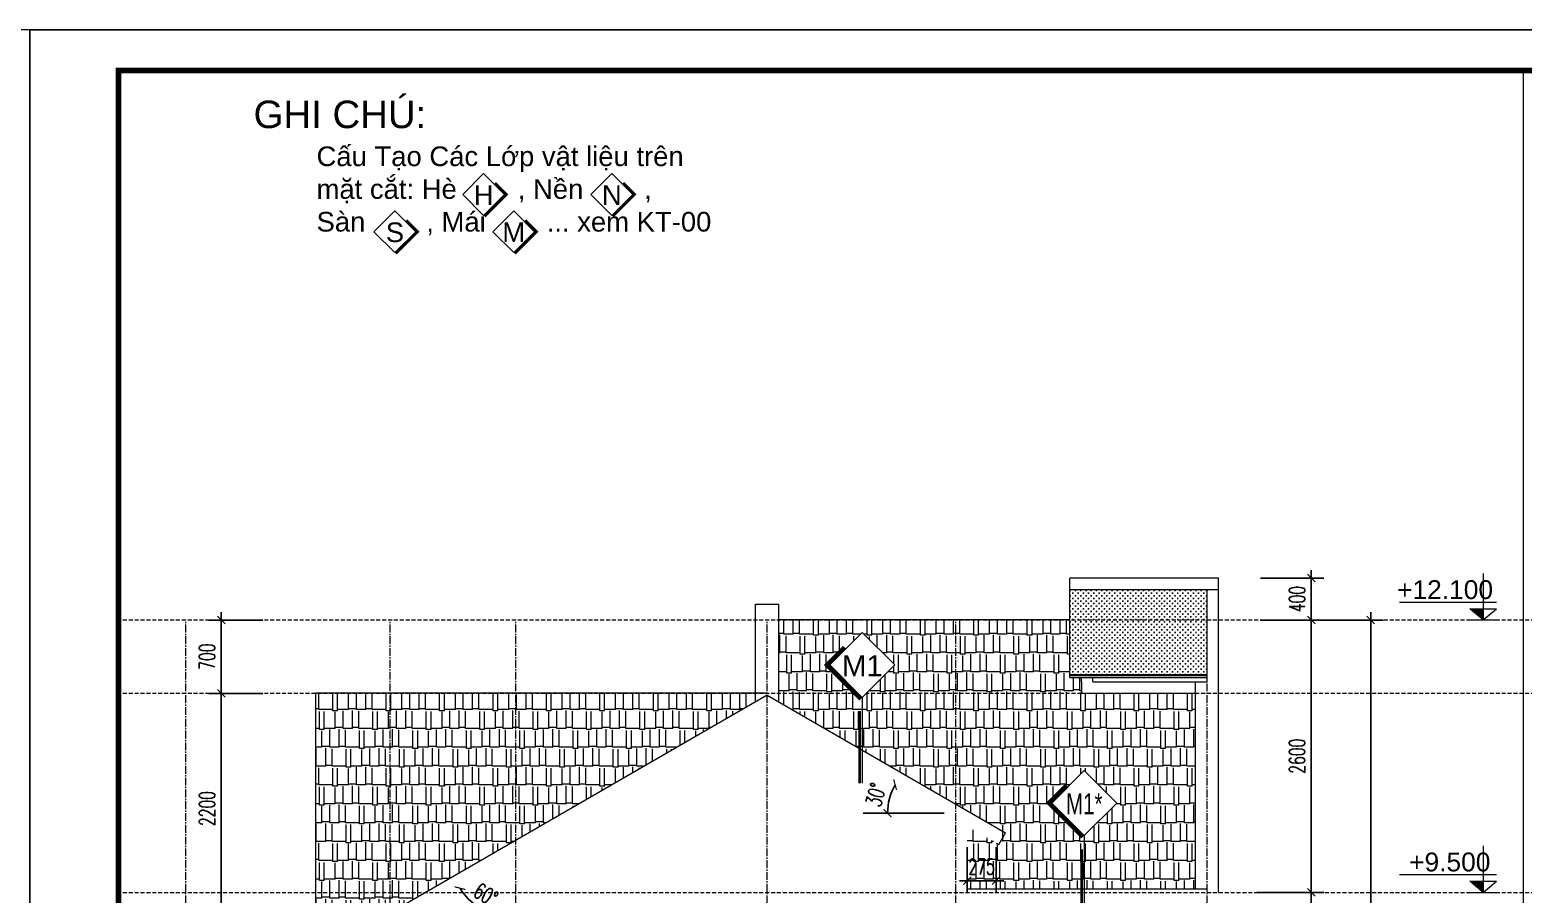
# Model space of a CAD drawing. Header units: millimetres. Extents: x -229618 to 2906, y -178063 to 96806.
# Drawn here: x -28597 to -14342, y -141622 to -133372 of the extents above; entities that cross this region are included whole.
import ezdxf
from ezdxf.enums import TextEntityAlignment as Align

# ---------------------------------------------------------------- set-up
doc = ezdxf.new("R2010")
doc.units = ezdxf.units.MM
doc.header["$LTSCALE"] = 200
doc.header["$MEASUREMENT"] = 0
doc.set_wipeout_variables(frame=1)
doc.header["$PDMODE"] = 3
doc.header["$PDSIZE"] = 50
doc.linetypes.add('CENTER2', pattern=[1.125, 0.75, -0.125, 0.125, -0.125])
doc.linetypes.add('DASHED2', pattern=[0.375, 0.25, -0.125])
doc.layers.get('0').update_dxf_attribs({"color": 95, "linetype": 'CONTINUOUS'})
doc.layers.get('DEFPOINTS').update_dxf_attribs({"linetype": 'CONTINUOUS'})
for name, color, linetype, lineweight in [('cat', 1, 'CONTINUOUS', 40), ('hatch', 250, 'CONTINUOUS', 5), ('nho', 252, 'CONTINUOUS', 15), ('thay', 7, 'CONTINUOUS', 18), ('tim', 18, 'CENTER2', 9)]:
    doc.layers.add(name, color=color, linetype=linetype, lineweight=lineweight)
for name, color, linetype in [('DIM', 251, 'CONTINUOUS'), ('KHUNGTEN', 7, 'CONTINUOUS'), ('TEXT', 33, 'CONTINUOUS')]:
    doc.layers.add(name, color=color, linetype=linetype)
doc.layers.add('in', color=203, linetype='CONTINUOUS', lineweight=5, plot=False)
doc.styles.add('Aria H iso', font='Vharial_0.ttf')
doc.styles.add('Arial N  iso', font='vnarialn_0.ttf')
doc.styles.add('CHU HOA Day', font='Vharial_0.ttf')
doc.styles.add('Scale', font='vnsimli.shx', dxfattribs={"width": 0.65, "bigfont": 'bigfont.shx'})
doc.dimstyles.new('Scale', dxfattribs={"dimscale": 75, "dimtxt": 2, "dimasz": 1, "dimexe": 1.6, "dimexo": 0, "dimgap": 0.8, "dimtad": 1, "dimdec": 0, "dimzin": 0, "dimdsep": 46, "dimtxsty": 'Scale', "dimblk": 'ARCHTICK', "dimcen": 0.1, "dimdle": 1, "dimclrd": 256, "dimclre": 256, "dimclrt": 3, "dimadec": 0, "dimazin": 0, "dimtfac": 1, "dimtdec": 0, "dimtix": 1, "dimtmove": 2, "dimatfit": 3, "dimldrblk": 'ARCHTICK', "dimfxl": 0, "dimtolj": 1, "dimtzin": 0, "dimarcsym": 0})
pattern_1 = [(180, (-42092.6, 0), (-382.5, 180), [90, -75, 105, -45, 135, -60]), (180, (-42182.6, 7.5), (-382.5, 180), [75, -285, 60, -90]), (180, (-42362.6, -11.25), (-382.5, 180), [45, -465]), (90, (-42092.6, 0), (127.5, 180), [172.5, -547.5]), (90, (-42182.6, 0), (127.5, 180), [168.75, -551.25]), (90, (-42257.6, 0), (127.5, 180), [157.5, -562.5]), (90, (-42362.6, -11.25), (127.5, 180), [172.5, -547.5]), (90, (-42407.6, -11.25), (127.5, 180), [172.5, -547.5]), (90, (-42542.6, 0), (127.5, 180), [165, -555])]

# ---------------------------------------------------------------- blocks, each defined once
blk = doc.blocks.new('KhungA3')
at = {"layer": 'DEFPOINTS', "color": 8}
blk.add_lwpolyline([(-3.74, 3.81), (416.31, 3.81), (416.31, 300.81), (-3.74, 300.81)], close=True, dxfattribs=at)
at = {"layer": 'KHUNGTEN', "color": 4, "const_width": 0.724}
blk.add_lwpolyline([(7.54, 8.99), (411.13, 8.99), (411.13, 295.64), (7.54, 295.64)], close=True, dxfattribs=at)
blk = doc.blocks.new('_ArchTick')
at = {"color": 0, "linetype": 'ByBlock', "const_width": 0.15}
blk.add_lwpolyline([(-0.5, -0.5), (0.5, 0.5)], dxfattribs=at)
blk = doc.blocks.new('*D2564')
at = {"layer": 'DEFPOINTS', "color": 0, "linetype": 'Continuous'}
for p in [(-16850, -139005), (-16850, -141605), (-16364, -141605)]:
    blk.add_point(p, dxfattribs=at)
at = {"layer": 'DIM', "linetype": 'Continuous', "lineweight": -2}
for p, q in [((-16364, -138930), (-16364, -141680)), ((-16850, -139005), (-16244, -139005)), ((-16850, -141605), (-16244, -141605))]:
    blk.add_line(p, q, dxfattribs=at)
at = {"layer": 'DIM', "linetype": 'Continuous', "lineweight": -2, "xscale": 75, "yscale": 75, "zscale": 75}
for p, rotation in [((-16364, -139005), 90), ((-16364, -141605), 270)]:
    blk.add_blockref('_ArchTick', p, dxfattribs=dict(at, rotation=rotation))
at = {"layer": 'DIM', "color": 3, "linetype": 'Continuous', "insert": (-16499, -140305), "char_height": 150, "attachment_point": 5, "rotation": 90, "style": 'Scale'}
blk.add_mtext('\\A1;2600', dxfattribs=at)
blk = doc.blocks.new('*D2565')
at = {"layer": 'DEFPOINTS', "color": 0, "linetype": 'Continuous'}
for p in [(-16884, -141605), (-16884, -144205), (-16364, -144205)]:
    blk.add_point(p, dxfattribs=at)
at = {"layer": 'DIM', "linetype": 'Continuous', "lineweight": -2}
for p, q in [((-16364, -141530), (-16364, -144280)), ((-16884, -141605), (-16244, -141605)), ((-16884, -144205), (-16244, -144205))]:
    blk.add_line(p, q, dxfattribs=at)
at = {"layer": 'DIM', "linetype": 'Continuous', "lineweight": -2, "xscale": 75, "yscale": 75, "zscale": 75}
for p, rotation in [((-16364, -141605), 90), ((-16364, -144205), 270)]:
    blk.add_blockref('_ArchTick', p, dxfattribs=dict(at, rotation=rotation))
at = {"layer": 'DIM', "color": 3, "linetype": 'Continuous', "insert": (-16499, -142905), "char_height": 150, "attachment_point": 5, "rotation": 90, "style": 'Scale'}
blk.add_mtext('\\A1;2600', dxfattribs=at)
blk = doc.blocks.new('*D2569')
at = {"layer": 'DEFPOINTS', "color": 0, "linetype": 'Continuous'}
for p in [(-16850, -139005), (-16850, -151555), (-15797, -151555)]:
    blk.add_point(p, dxfattribs=at)
at = {"layer": 'DIM', "linetype": 'Continuous', "lineweight": -2}
for p, q in [((-15797, -138930), (-15797, -151630)), ((-16850, -139005), (-15677, -139005)), ((-16850, -151555), (-15677, -151555))]:
    blk.add_line(p, q, dxfattribs=at)
at = {"layer": 'DIM', "linetype": 'Continuous', "lineweight": -2, "xscale": 75, "yscale": 75, "zscale": 75}
for p, rotation in [((-15797, -139005), 90), ((-15797, -151555), 270)]:
    blk.add_blockref('_ArchTick', p, dxfattribs=dict(at, rotation=rotation))
at = {"layer": 'DIM', "color": 3, "linetype": 'Continuous', "insert": (-15932, -145280), "char_height": 150, "attachment_point": 5, "rotation": 90, "style": 'Scale'}
blk.add_mtext('\\A1;12550', dxfattribs=at)
blk = doc.blocks.new('*D2579')
at = {"layer": 'DEFPOINTS', "color": 0, "linetype": 'Continuous'}
for p in [(-26770, -139705), (-26374, -139705), (-26374, -141905)]:
    blk.add_point(p, dxfattribs=at)
at = {"layer": 'DIM', "linetype": 'Continuous', "lineweight": -2}
for p, q in [((-26770, -141980), (-26770, -139630)), ((-26374, -139705), (-26890, -139705)), ((-26374, -141905), (-26890, -141905))]:
    blk.add_line(p, q, dxfattribs=at)
at = {"layer": 'DIM', "linetype": 'Continuous', "lineweight": -2, "xscale": 75, "yscale": 75, "zscale": 75}
for p, rotation in [((-26770, -139705), 90), ((-26770, -141905), 270)]:
    blk.add_blockref('_ArchTick', p, dxfattribs=dict(at, rotation=rotation))
at = {"layer": 'DIM', "color": 3, "linetype": 'Continuous', "insert": (-26905, -140805), "char_height": 150, "attachment_point": 5, "rotation": 90, "style": 'Scale'}
blk.add_mtext('\\A1;2200', dxfattribs=at)
blk = doc.blocks.new('*D2580')
at = {"layer": 'DEFPOINTS', "color": 0, "linetype": 'Continuous'}
for p in [(-26770, -139005), (-26374, -139005), (-26374, -139705)]:
    blk.add_point(p, dxfattribs=at)
at = {"layer": 'DIM', "linetype": 'Continuous', "lineweight": -2}
for p, q in [((-26770, -139780), (-26770, -138930)), ((-26374, -139005), (-26890, -139005)), ((-26374, -139705), (-26890, -139705))]:
    blk.add_line(p, q, dxfattribs=at)
at = {"layer": 'DIM', "linetype": 'Continuous', "lineweight": -2, "xscale": 75, "yscale": 75, "zscale": 75}
for p, rotation in [((-26770, -139005), 90), ((-26770, -139705), 270)]:
    blk.add_blockref('_ArchTick', p, dxfattribs=dict(at, rotation=rotation))
at = {"layer": 'DIM', "color": 3, "linetype": 'Continuous', "insert": (-26905, -139355), "char_height": 150, "attachment_point": 5, "rotation": 90, "style": 'Scale'}
blk.add_mtext('\\A1;700', dxfattribs=at)
blk = doc.blocks.new('cao do')
at = {"layer": 'thay'}
for p, q in [((0, 445), (0, 0)), ((798, 170), (-128, 170)), ((0, 0), (-128, 106)), ((128, 106), (-128, 106)), ((0, 0), (128, 106))]:
    blk.add_line(p, q, dxfattribs=at)
at = {"layer": 'thay', "ltscale": 600}
blk.add_line((128, 0), (-128, 0), dxfattribs=at)
at = {"layer": 'thay', "color": 150, "ltscale": 600}
blk.add_solid([(0, 0), (0, 106), (128, 106)], dxfattribs=at)
at = {"layer": 'TEXT', "style": 'Arial N  iso'}
blk.add_attdef('%%P0.000', text='', height=200, dxfattribs=at).set_placement((70, 290), align=Align.MIDDLE_LEFT)
blk = doc.blocks.new('kyhieu1')
at = {"layer": 'cat', "ltscale": 600}
blk.add_line((27, -131), (27, -817), dxfattribs=at)
at = {"color": 15, "linetype": 'Continuous'}
blk.add_wipeout([(0, 0), (311, 311), (0, 622), (-311, 311)], dxfattribs=at).dxf.layer = 'thay'
at = {"linetype": 'Continuous'}
blk.add_wipeout([(0, 622), (-311, 311), (0, 0), (311, 311)], dxfattribs=at).dxf.layer = 'DIM'
at = {"layer": 'thay', "ltscale": 600}
blk.add_line((0, 0), (0, -817), dxfattribs=at)
at = {"layer": 'thay', "color": 15, "linetype": 'Continuous'}
blk.add_lwpolyline([(0, 0), (311, 311), (0, 622), (-311, 311)], close=True, dxfattribs=at)
at = {"layer": 'thay', "color": 1, "linetype": 'Continuous', "const_width": 40}
blk.add_lwpolyline([(14, -14), (339, 311), (170, 481)], dxfattribs=at)
at = {"layer": 'TEXT', "style": 'CHU HOA Day'}
blk.add_attdef('N1', text='', height=200, dxfattribs=at).set_placement((0, 304), align=Align.MIDDLE)
blk = doc.blocks.new('*D2619')
at = {"layer": 'DEFPOINTS', "color": 0}
for p in [(-16850, -138605), (-16364, -138605), (-16850, -139005)]:
    blk.add_point(p, dxfattribs=at)
at = {"layer": 'nho', "lineweight": -2}
for p, q in [((-16364, -139080), (-16364, -138530)), ((-16850, -138605), (-16244, -138605)), ((-16850, -139005), (-16244, -139005))]:
    blk.add_line(p, q, dxfattribs=at)
at = {"layer": 'nho', "lineweight": -2, "xscale": 75, "yscale": 75, "zscale": 75}
for p, rotation in [((-16364, -138605), 90), ((-16364, -139005), 270)]:
    blk.add_blockref('_ArchTick', p, dxfattribs=dict(at, rotation=rotation))
at = {"layer": 'nho', "color": 3, "insert": (-16499, -138805), "char_height": 150, "attachment_point": 5, "rotation": 90, "style": 'Scale'}
blk.add_mtext('\\A1;400', dxfattribs=at)
blk = doc.blocks.new('*D2967')
at = {"layer": 'DEFPOINTS', "color": 0}
for p in [(-21668, -139936), (-24068, -141321), (-24381, -141694), (-24068, -141721), (-25078, -141904)]:
    blk.add_point(p, dxfattribs=at)
at = {"layer": 'DIM', "lineweight": -2}
blk.add_line((-24068, -141721), (-24068, -141928), dxfattribs=at)
blk.add_arc((-24068, -141321), 487, 210, 270, dxfattribs=at)
at = {"layer": 'DIM', "lineweight": -2, "xscale": 75, "yscale": 75, "zscale": 75}
for p, rotation in [((-24490, -141565), 120.0000000000008), ((-24068, -141808), 1.518785097687214e-12)]:
    blk.add_blockref('_ArchTick', p, dxfattribs=dict(at, rotation=rotation))
at = {"layer": 'DIM', "color": 3, "insert": (-24244, -141626), "char_height": 150, "attachment_point": 5, "rotation": 330, "style": 'Scale'}
blk.add_mtext('\\A1;60°', dxfattribs=at)
blk = doc.blocks.new('*D2968')
at = {"layer": 'DEFPOINTS', "color": 0}
for p in [(-21818, -139722), (-20376, -140663), (-20900, -140848), (-20128, -140848), (-19542, -141036)]:
    blk.add_point(p, dxfattribs=at)
at = {"layer": 'DIM', "lineweight": -2}
blk.add_arc((-19868, -140848), 541, 150, 180, dxfattribs=at)
at = {"layer": 'DIM', "lineweight": -2, "xscale": 75, "yscale": 75, "zscale": 75}
for p, rotation in [((-20337, -140577), 60.00000000008558), ((-20409, -140848), 270)]:
    blk.add_blockref('_ArchTick', p, dxfattribs=dict(at, rotation=rotation))
at = {"layer": 'DIM', "color": 3, "insert": (-20521, -140673), "char_height": 150, "attachment_point": 5, "rotation": 75, "style": 'Scale'}
blk.add_mtext('\\A1;30°', dxfattribs=at)
blk = doc.blocks.new('*D2969')
at = {"layer": 'DEFPOINTS', "color": 0}
for p in [(-19648, -141173), (-19373, -141173), (-19648, -141494)]:
    blk.add_point(p, dxfattribs=at)
at = {"layer": 'DIM', "lineweight": -2}
for p, q in [((-19648, -141173), (-19648, -141614)), ((-19373, -141173), (-19373, -141614)), ((-19648, -141494), (-19723, -141494)), ((-19373, -141494), (-19648, -141494)), ((-19373, -141494), (-19298, -141494))]:
    blk.add_line(p, q, dxfattribs=at)
at = {"layer": 'DIM', "lineweight": -2, "xscale": 75, "yscale": 75, "zscale": 75}
blk.add_blockref('_ArchTick', (-19648, -141494), dxfattribs=at)
at = {"layer": 'DIM', "lineweight": -2, "xscale": 75, "yscale": 75, "zscale": 75, "rotation": 180}
blk.add_blockref('_ArchTick', (-19373, -141494), dxfattribs=at)
at = {"layer": 'DIM', "color": 3, "insert": (-19511, -141359), "char_height": 150, "attachment_point": 5, "style": 'Scale'}
blk.add_mtext('\\A1;275', dxfattribs=at)

msp = doc.modelspace()

# ---------------------------------------------------------------- hatches: boundary and pattern name
at = {"layer": 'hatch', "linetype": 'Continuous'}
h = msp.add_hatch(dxfattribs=at)
h.set_pattern_fill('CROSS', color=256, scale=100, style=0)
h.set_pattern_definition([(180, (-17358.212, -139523.787), (-25, 25), [12.5, -37.5]), (90, (-17364.462, -139530.037), (25, 25), [12.5, -37.5])])
h.paths.add_polyline_path([(-18668.2, -139004.9), (-17358.2, -139004.9), (-17358.2, -139523.8), (-18668.2, -139523.8)])
h.paths.add_polyline_path([(-18668.2, -138718.4), (-17358.2, -138718.4), (-17358.2, -139004.9), (-18668.2, -139004.9)])
h = msp.add_hatch(dxfattribs=at)
h.set_pattern_fill('AR-RSHKE', color=256, scale=15, style=0)
h.set_pattern_definition(pattern_1)
h.paths.add_polyline_path([(-18668.2, -139552.5), (-18558.2, -139552.5), (-18558.2, -139594.9), (-18668.2, -139594.9)])
h.paths.add_polyline_path([(-18668.2, -139594.9), (-18558.2, -139594.9), (-18558.2, -139704.9), (-18668.2, -139704.9)])
h.paths.add_polyline_path([(-21448.2, -139004.9), (-19758.2, -139004.9), (-19758.2, -139704.9), (-21448.2, -139704.9)])
h.paths.add_polyline_path([(-21448.2, -139785.7), (-21448.2, -139704.9), (-19758.2, -139704.9), (-19758.2, -140761.4)])
h.paths.add_polyline_path([(-17468.2, -141574.9), (-19648.2, -141574.9), (-19648.2, -140974.9), (-19308.1, -141171.3), (-19308.1, -141021.3), (-19758.2, -140761.4), (-19758.2, -139704.9), (-17468.2, -139704.9)])
h.paths.add_polyline_path([(-18668.2, -139004.9), (-18668.2, -139704.9), (-19758.2, -139704.9), (-19758.2, -139004.9)])
h = msp.add_hatch(dxfattribs=at)
h.set_pattern_fill('AR-RSHKE', color=256, scale=15, style=0)
h.set_pattern_definition(pattern_1)
h.paths.add_polyline_path([(-23958.2, -139704.9), (-21668.2, -139704.9), (-21668.2, -139785.7), (-23958.2, -141107.8)])
h.paths.add_polyline_path([(-25158.2, -139704.9), (-23958.2, -139704.9), (-23958.2, -141107.8), (-24819.1, -141604.9), (-25158.2, -141604.9)])
h.paths.add_polyline_path([(-25868.2, -139704.9), (-25158.2, -139704.9), (-25158.2, -141604.9), (-25868.2, -141604.9)])
h.paths.add_polyline_path([(-25868.2, -141604.9), (-25158.2, -141604.9), (-25158.2, -141714.1), (-25868.2, -141714.1)])
h.paths.add_polyline_path([(-25158.2, -141604.9), (-24819.1, -141604.9), (-25008.3, -141714.1), (-25158.2, -141714.1)])

# ---------------------------------------------------------------- linework, layer by layer
at = {"layer": 'DIM'}
msp.add_line((-19868.2, -140847.9), (-20640.7, -140847.9), dxfattribs=at)
at = {"layer": 'hatch', "color": 251, "linetype": 'DASHED2', "ltscale": 0.75}
for p, q in [((-27708.5, -139004.9), (-931.9, -139004.9)), ((-27708.5, -139704.9), (-931.9, -139704.9)), ((-27708.5, -141604.9), (-931.9, -141604.9))]:
    msp.add_line(p, q, dxfattribs=at)
at = {"layer": 'in', "linetype": 'Continuous'}
for points in [[(-60100.3, -155646.6), (-28597.1, -155646.6), (-28597.1, -133371.6), (-60100.3, -133371.6)], [(-28597.1, -155646.6), (2906.1, -155646.6), (2906.1, -133371.6), (-28597.1, -133371.6)]]:
    msp.add_lwpolyline(points, close=True, dxfattribs=at)
at = {"layer": 'nho'}
for p, q in [((-18668.2, -139523.8), (-17358.2, -139523.8)), ((-18668.2, -139534.2), (-17358.2, -139534.2))]:
    msp.add_line(p, q, dxfattribs=at)
at = {"layer": 'thay', "linetype": 'Continuous'}
for p, q in [((-18668.2, -139552.5), (-18668.2, -138604.9)), ((-17248.2, -141604.9), (-17248.2, -138604.9)), ((-17358.2, -139594.9), (-17358.2, -138718.4)), ((-21668.2, -139785.7), (-21668.2, -138854.9)), ((-21668.2, -138854.9), (-21448.2, -138854.9)), ((-21448.2, -139785.7), (-21448.2, -138854.9)), ((-18668.2, -139004.9), (-21448.2, -139004.9)), ((-17468.2, -141574.9), (-17468.2, -139594.9)), ((-25868.2, -142516.4), (-25868.2, -139704.9)), ((-21558.2, -139704.9), (-25868.2, -139704.9)), ((-21558.2, -139722.2), (-25034.1, -141729)), ((-21558.2, -139722.2), (-19282.4, -141036.1)), ((-19347.3, -141148.6), (-19282.4, -141036.1)), ((-19373.2, -141133.7), (-19347.3, -141148.6)), ((-17358.2, -141574.9), (-19648.2, -141574.9))]:
    msp.add_line(p, q, dxfattribs=at)
at = {"layer": 'thay'}
for p, q in [((-17248.2, -138604.9), (-18668.2, -138604.9)), ((-17358.2, -138718.4), (-18668.2, -138718.4)), ((-17248.2, -138718.4), (-18668.2, -138718.4)), ((-18668.2, -139552.5), (-17358.2, -139552.5)), ((-18558.2, -139594.9), (-18558.2, -139552.5)), ((-18448.2, -139594.9), (-18448.2, -139552.5)), ((-18558.2, -139594.9), (-18558.2, -139704.9)), ((-18448.2, -139594.9), (-17358.2, -139594.9)), ((-18558.2, -139704.9), (-17468.2, -139704.9))]:
    msp.add_line(p, q, dxfattribs=at)
at = {"layer": 'thay', "linetype": 'Continuous'}
msp.add_lwpolyline([(-14341.5, -133759.7), (-14341.5, -155258.5)], dxfattribs=at)
at = {"layer": 'thay', "color": 1, "linetype": 'Continuous', "const_width": 25.7}
msp.add_lwpolyline([(-24256.4, -135151.4), (-24047.9, -134942.8), (-24156.7, -134834)], dxfattribs=at)
at = {"layer": 'tim', "ltscale": 0.5}
for p, q in [((-27108.2, -153410.8), (-27108.2, -139004.9)), ((-25158.2, -153410.8), (-25158.2, -139004.9)), ((-23958.2, -153410.8), (-23958.2, -139004.9)), ((-21558.2, -153410.8), (-21558.2, -139004.9)), ((-19758.2, -153410.8), (-19758.2, -139004.9)), ((-17358.2, -153410.8), (-17358.2, -139004.9))]:
    msp.add_line(p, q, dxfattribs=at)

# ---------------------------------------------------------------- block references
at = {"layer": 'KHUNGTEN', "xscale": 75, "yscale": 75, "zscale": 75.00000000000009}
msp.add_blockref('KhungA3', (-28316.8, -155932.6), dxfattribs=at)
at = {"layer": 'thay', "linetype": 'Continuous'}
ref = msp.add_blockref('cao do', (-14722.7, -139004.9), dxfattribs=dict(at, xscale=-1))
ref.add_attrib('%%P0.000', '+12.100', dxfattribs={"layer": 'TEXT', "height": 180, "style": 'Arial N  iso'}).set_placement((-15544.5, -138714.9), align=Align.MIDDLE_LEFT)
ref = msp.add_blockref('cao do', (-14722.7, -141604.9), dxfattribs=dict(at, xscale=-1))
ref.add_attrib('%%P0.000', '+9.500', dxfattribs={"layer": 'TEXT', "height": 180, "style": 'Arial N  iso'}).set_placement((-15429.8, -141314.9), align=Align.MIDDLE_LEFT)

# ---------------------------------------------------------------- texts
at = {"layer": 'TEXT', "insert": (-26461.9, -134047.1), "char_height": 150.401, "width": 6207.617, "attachment_point": 1, "style": 'Aria H iso'}
msp.add_mtext('{\\H1.745x;ghi chó: \\P\\f.VnArial|b0|i0|c0|p34;\\H0.7143x;^ICÊu T¹o C¸c Líp vËt liÖu trªn\\P^ImÆt c¾t: HÌ        , NÒn        ,\\P^ISµn        , M¸i        ... xem KT-00}', dxfattribs=at)

# ---------------------------------------------------------------- dimensions: what is measured, and where the dimension line sits
at = {"layer": 'DIM', "linetype": 'Continuous'}
for base, p1, p2, picture, middle in [((-26770.1, -139004.9), (-26373.6, -139704.9), (-26373.6, -139004.9), '*D2580', (-26905.1, -139354.9)), ((-26770.1, -139704.9), (-26373.6, -141904.9), (-26373.6, -139704.9), '*D2579', (-26905.1, -140804.9))]:
    dim = msp.add_linear_dim(base=base, p1=p1, p2=p2, angle=270, dimstyle='Scale', override={"dimfxl": 70}, dxfattribs=at)
    dim.commit()
    dim.dimension.update_dxf_attribs({"geometry": picture, "text_midpoint": middle})
for base, p1, p2, picture, middle in [((-16364.5, -141604.9), (-16850.5, -139004.9), (-16850.5, -141604.9), '*D2564', (-16499.5, -140304.9)), ((-15796.8, -151554.9), (-16850.5, -139004.9), (-16850.5, -151554.9), '*D2569', (-15931.8, -145279.9)), ((-16364.5, -144204.9), (-16883.9, -141604.9), (-16883.9, -144204.9), '*D2565', (-16499.5, -142904.9))]:
    dim = msp.add_linear_dim(base=base, p1=p1, p2=p2, angle=90, dimstyle='Scale', dxfattribs=at)
    dim.commit()
    dim.dimension.update_dxf_attribs({"geometry": picture, "text_midpoint": middle})
at = {"layer": 'DIM'}
dim = msp.add_angular_dim_2l(base=(-24381, -141694.1), line1=((-25078.2, -141904.5), (-21668.2, -139935.7)), line2=((-24068.2, -141321.3), (-24068.2, -141721.3)), dimstyle='Scale', dxfattribs=at)
dim.commit()
dim.dimension.update_dxf_attribs({"geometry": '*D2967', "text_midpoint": (-24244, -141625.8)})
dim = msp.add_linear_dim(base=(-19648.2, -141493.7), p1=(-19373.2, -141173.4), p2=(-19648.2, -141173.4), dimstyle='Scale', dxfattribs=at)
dim.commit()
dim.dimension.update_dxf_attribs({"geometry": '*D2969', "text_midpoint": (-19510.7, -141358.7)})
at = {"layer": 'nho'}
dim = msp.add_linear_dim(base=(-16364.5, -138604.9), p1=(-16850.5, -139004.9), p2=(-16850.5, -138604.9), angle=90, dimstyle='Scale', dxfattribs=at)
dim.commit()
dim.dimension.update_dxf_attribs({"geometry": '*D2619', "text_midpoint": (-16499.5, -138804.9)})

# ---------------------------------------------------------------- next in the draw order: block references
at = {"layer": 'DIM', "linetype": 'Continuous'}
ref = msp.add_blockref('kyhieu1', (-20650.1, -139745.3), dxfattribs=dict(at, xscale=-1))
ref.add_attrib('N1', 'm1', dxfattribs={"layer": 'TEXT', "height": 200, "style": 'CHU HOA Day'}).set_placement((-20650.1, -139441.2), align=Align.MIDDLE)
ref = msp.add_blockref('kyhieu1', (-18530.7, -141063.5), dxfattribs=dict(at, xscale=-1))
ref.add_attrib('N1', 'm1*', dxfattribs={"layer": 'TEXT', "height": 200, "style": 'CHU HOA Day', "width": 0.7}).set_placement((-18530.7, -140759.5), align=Align.MIDDLE)

# ---------------------------------------------------------------- next in the draw order: wipeouts: each hides what was drawn before it
at = {"linetype": 'Continuous'}
for points in [[(-23041.6, -134743.3), (-23241.1, -134942.8), (-23041.6, -135142.3), (-22842.1, -134942.8)], [(-25112.2, -135098.8), (-25311.8, -135298.3), (-25112.2, -135497.9), (-24912.7, -135298.3)], [(-23978, -135098.8), (-24177.5, -135298.3), (-23978, -135497.9), (-23778.5, -135298.3)]]:
    msp.add_wipeout(points, dxfattribs=at).dxf.layer = 'DIM'

# ---------------------------------------------------------------- next in the draw order: linework, layer by layer
at = {"layer": 'thay', "color": 15, "linetype": 'Continuous'}
for points in [[(-23041.6, -135142.3), (-22842.1, -134942.8), (-23041.6, -134743.3), (-23241.1, -134942.8)], [(-25112.2, -135497.9), (-24912.7, -135298.3), (-25112.2, -135098.8), (-25311.8, -135298.3)], [(-23978, -135497.9), (-23778.5, -135298.3), (-23978, -135098.8), (-24177.5, -135298.3)]]:
    msp.add_lwpolyline(points, close=True, dxfattribs=at)
at = {"layer": 'thay', "color": 1, "linetype": 'Continuous', "const_width": 25.7}
for points in [[(-23032.5, -135151.4), (-22823.9, -134942.8), (-22932.8, -134834)], [(-25103.2, -135506.9), (-24894.6, -135298.3), (-25003.4, -135189.5)], [(-23969, -135506.9), (-23760.4, -135298.3), (-23869.2, -135189.5)]]:
    msp.add_lwpolyline(points, dxfattribs=at)

# ---------------------------------------------------------------- next in the draw order: texts
at = {"layer": 'TEXT', "style": 'CHU HOA Day'}
for tag, p in [('N', (-23041.5, -134948.1)), ('S', (-25112.2, -135303.7)), ('M', (-23978, -135303.7))]:
    msp.add_attdef(tag, text='01', height=187.5, dxfattribs=at).set_placement(p, align=Align.MIDDLE)

# ---------------------------------------------------------------- next in the draw order: dimensions: what is measured, and where the dimension line sits
at = {"layer": 'DIM'}
dim = msp.add_angular_dim_2l(base=(-20376.5, -140662.9), line1=((-20128, -140847.9), (-20900.5, -140847.9)), line2=((-21818, -139722.2), (-19542.2, -141036.1)), dimstyle='Scale', dxfattribs=at)
dim.commit()
dim.dimension.update_dxf_attribs({"geometry": '*D2968', "text_midpoint": (-20521.1, -140673)})

# ---------------------------------------------------------------- next in the draw order: wipeouts: each hides what was drawn before it
at = {"linetype": 'Continuous'}
msp.add_wipeout([(-24265.5, -134743.3), (-24465, -134942.8), (-24265.5, -135142.3), (-24066, -134942.8)], dxfattribs=at).dxf.layer = 'DIM'

# ---------------------------------------------------------------- next in the draw order: linework, layer by layer
at = {"layer": 'thay', "color": 15, "linetype": 'Continuous'}
msp.add_lwpolyline([(-24265.5, -135142.3), (-24066, -134942.8), (-24265.5, -134743.3), (-24465, -134942.8)], close=True, dxfattribs=at)

# ---------------------------------------------------------------- next in the draw order: texts
at = {"layer": 'TEXT', "style": 'CHU HOA Day'}
msp.add_attdef('H', text='01', height=187.5, dxfattribs=at).set_placement((-24265.5, -134948.1), align=Align.MIDDLE)

doc.saveas('drawing.dxf')
